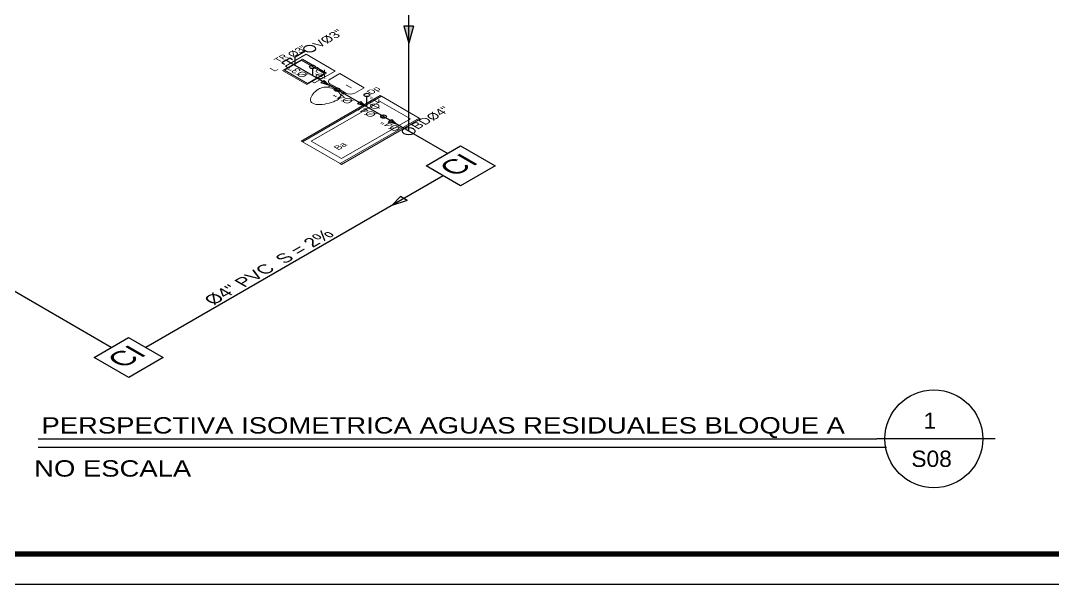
# Model space of a CAD drawing. Header units: feet. Extents: x 1019 to 2236, y -546 to 122.
# Drawn here: x 1090.27 to 1105.06, y -313.27 to -305.19 of the extents above; entities that cross this region are included whole.
import ezdxf
from ezdxf.enums import TextEntityAlignment as Align

# ---------------------------------------------------------------- set-up
doc = ezdxf.new("R2010")
doc.units = ezdxf.units.FT
doc.header["$LTSCALE"] = 0.05
doc.header["$MEASUREMENT"] = 0
for name, color, linetype in [('AGUASNEGRAS', 4, 'Continuous'), ('MARCO', 1, 'Continuous'), ('TEXTO', 2, 'Continuous'), ('textos', 7, 'Continuous'), ('TEXXT', 2, 'Continuous')]:
    doc.layers.add(name, color=color, linetype=linetype)
doc.layers.add('I-FURN', color=8, linetype='Continuous', lineweight=0)
doc.layers.add('P-SANR-FIXT', color=8, linetype='Continuous', lineweight=9)
doc.styles.add('DAMIAN', font='arial.ttf', dxfattribs={"height": 0.12})
doc.styles.add('grd', font='arial.ttf', dxfattribs={"height": 0.15})

msp = doc.modelspace()

# ---------------------------------------------------------------- hatches: boundary and pattern name
at = {"layer": 'AGUASNEGRAS'}
msp.add_hatch(color=256, dxfattribs=at).paths.add_polyline_path([(1095.758, -305.275), (1095.827, -305.515), (1095.896, -305.275)])
at = {"layer": 'AGUASNEGRAS', "ltscale": 3, "extrusion": (0, 0.816497, 0.57735)}
h = msp.add_hatch(color=256, dxfattribs=at)
h.dxf.hatch_style = 1
edge = h.paths.add_edge_path()
edge.add_arc((-1094.446, 140.074), 0.0413, -135, 225)
at = {"layer": 'AGUASNEGRAS', "extrusion": (2.66454e-15, 0.816497, 0.57735)}
for points in [[(-1094.616, 140.41), (-1094.676, 140.519), (-1094.567, 140.459)], [(-1095.141, 140.935), (-1095.201, 141.044), (-1095.092, 140.984)], [(-1095.585, 141.379), (-1095.646, 141.488), (-1095.536, 141.428)]]:
    msp.add_hatch(color=256, dxfattribs=at).paths.add_polyline_path(points)
at = {"layer": 'AGUASNEGRAS', "ltscale": 3, "extrusion": (0, 0.816497, 0.57735)}
h = msp.add_hatch(color=256, dxfattribs=at)
h.dxf.hatch_style = 1
edge = h.paths.add_edge_path()
edge.add_arc((-1094.799, 140.64), 0.0413, -135, 225)
h = msp.add_hatch(color=256, dxfattribs=at)
h.dxf.hatch_style = 1
edge = h.paths.add_edge_path()
edge.add_arc((-1095.227, 140.77), 0.0413, 45, 405, ccw=False)
h = msp.add_hatch(color=256, dxfattribs=at)
h.dxf.hatch_style = 1
edge = h.paths.add_edge_path()
edge.add_arc((-1095.466, 141.308), 0.0413, 45, 405, ccw=False)
h = msp.add_hatch(color=256, dxfattribs=at)
h.dxf.hatch_style = 1
edge = h.paths.add_edge_path()
edge.add_arc((-1095.827, 141.668), 0.091, -135, 225)
at = {"layer": 'AGUASNEGRAS', "extrusion": (-2.66454e-15, 0.816497, 0.57735)}
msp.add_hatch(color=256, dxfattribs=at).paths.add_polyline_path([(-1095.706, 143.292), (-1095.586, 143.51), (-1095.804, 143.39)])

# ---------------------------------------------------------------- linework, layer by layer
at = {"layer": 'AGUASNEGRAS', "ltscale": 3, "extrusion": (0, 0.816497, 0.57735)}
for p, q in [((1095.827, -306.776, -43.416), (1095.827, -284.804, -27.879)), ((1094.348, -305.63, -45.037), (1094.2, -305.715, -44.917)), ((1094.068, -305.761, -44.852), (1094.008, -305.796, -44.803)), ((1094.008, -305.796, -44.803), (1094.046, -305.818, -44.771)), ((1094.068, -305.761, -44.852), (1094.124, -305.729, -44.897)), ((1094.068, -305.761, -44.852), (1096.384, -307.098, -42.961)), ((1094.124, -305.729, -44.897), (1094.162, -305.751, -44.866)), ((1094.2, -305.837, -44.744), (1094.2, -305.715, -44.917)), ((1094.453, -305.983, -44.537), (1094.453, -305.879, -44.684)), ((1095.226, -306.43, -43.906), (1095.226, -306.285, -44.11)), ((1091.565, -309.875, -39.034), (1085.985, -306.654, -43.589)), ((1096.321, -307.415, -42.513), (1092.059, -309.876, -39.033))]:
    msp.add_line(p, q, dxfattribs=at)
at = {"layer": 'AGUASNEGRAS', "extrusion": (0, 0.816497, 0.57735)}
for p, q in [((1094.567, -306.078, -44.404), (1094.616, -306.05, -44.443)), ((1094.567, -306.078, -44.404), (1094.676, -306.113, -44.354)), ((1094.616, -306.05, -44.443), (1094.676, -306.113, -44.354)), ((1095.092, -306.381, -43.975), (1095.141, -306.353, -44.015)), ((1095.092, -306.381, -43.975), (1095.201, -306.416, -43.926)), ((1095.141, -306.353, -44.015), (1095.201, -306.416, -43.926)), ((1095.536, -306.638, -43.612), (1095.585, -306.609, -43.652)), ((1095.536, -306.638, -43.612), (1095.646, -306.672, -43.563)), ((1095.585, -306.609, -43.652), (1095.646, -306.672, -43.563)), ((1096.074, -307.272, -42.715), (1096.567, -306.987, -43.117)), ((1096.567, -306.987, -43.117), (1097.062, -307.273, -42.713)), ((1096.569, -307.558, -42.31), (1096.074, -307.272, -42.715)), ((1097.062, -307.273, -42.713), (1096.569, -307.558, -42.31)), ((1095.706, -307.714, -42.09), (1095.586, -307.84, -41.912)), ((1095.804, -307.77, -42.011), (1095.706, -307.714, -42.09)), ((1095.804, -307.77, -42.011), (1095.586, -307.84, -41.912)), ((1091.318, -310.017, -38.832), (1091.811, -309.733, -39.235)), ((1091.811, -309.733, -39.235), (1092.307, -310.019, -38.83)), ((1091.814, -310.303, -38.428), (1091.318, -310.017, -38.832)), ((1092.307, -310.019, -38.83), (1091.814, -310.303, -38.428))]:
    msp.add_line(p, q, dxfattribs=at)
at = {"layer": 'AGUASNEGRAS', "elevation": -32.072}
for points in [[(1095.896, -305.275), (1095.758, -305.275), (1095.827, -305.515)], [(1095.896, -305.275), (1095.827, -305.515)]]:
    msp.add_lwpolyline(points, dxfattribs=at)
at = {"layer": 'AGUASNEGRAS', "ltscale": 3, "extrusion": (0, 0.816497, 0.57735)}
for centre, radius in [((-1094.407, 139.624, -275.548), 0.0837), ((-1094.446, 140.074, -275.548), 0.0413), ((-1094.799, 140.64, -275.548), 0.0413), ((-1095.227, 140.77, -275.548), 0.0413), ((-1095.227, 140.77, -275.548), 0.0413), ((-1095.466, 141.308, -275.548), 0.0413), ((-1095.466, 141.308, -275.548), 0.0413), ((-1095.827, 141.668, -275.548), 0.091)]:
    msp.add_circle(centre, radius, dxfattribs=at)
at = {"layer": 'I-FURN', "extrusion": (-1.67499e-12, -0.816497, -0.57735)}
for p, q in [((1094.302, -305.744, -44.876), (1094.019, -305.907, -44.645)), ((1094.045, -305.901, -44.653), (1094.289, -305.761, -44.852)), ((1094.059, -305.847, -44.73), (1094.356, -305.676, -44.972)), ((1094.289, -305.761, -44.852), (1094.619, -305.952, -44.582)), ((1094.648, -305.944, -44.593), (1094.302, -305.744, -44.876)), ((1094.772, -305.916, -44.633), (1094.356, -305.676, -44.972)), ((1094.019, -305.907, -44.645), (1094.365, -306.107, -44.363)), ((1094.375, -306.092, -44.384), (1094.045, -305.901, -44.653)), ((1094.059, -305.847, -44.73), (1094.091, -305.866, -44.703)), ((1094.365, -306.107, -44.363), (1094.648, -305.944, -44.593)), ((1094.475, -306.087, -44.39), (1094.772, -305.916, -44.633)), ((1094.619, -305.952, -44.582), (1094.375, -306.092, -44.384)), ((1094.437, -306.065, -44.421), (1094.475, -306.087, -44.39))]:
    msp.add_line(p, q, dxfattribs=at)
at = {"layer": 'MARCO'}
msp.add_lwpolyline([(1054.272, -271.268), (1118.772, -271.268), (1118.772, -313.268), (1054.272, -313.268)], close=True, dxfattribs=at)
at = {"layer": 'MARCO', "const_width": 0.075}
msp.add_lwpolyline([(1111.6, -271.702), (1054.706, -271.702), (1054.706, -312.834), (1111.6, -312.834)], close=True, dxfattribs=at)
at = {"layer": 'P-SANR-FIXT', "extrusion": (-1.67494e-12, -0.816497, -0.57735)}
for p, q in [((1094.837, -305.953, -44.58), (1094.702, -306.031, -44.47)), ((1095.187, -306.155, -44.294), (1094.837, -305.953, -44.58)), ((1094.727, -306.118, -44.347), (1094.662, -306.148, -44.305)), ((1094.702, -306.103, -44.367), (1094.727, -306.118, -44.347)), ((1094.727, -306.118, -44.347), (1094.901, -306.218, -44.205)), ((1094.849, -306.256, -44.152), (1094.901, -306.218, -44.205)), ((1094.901, -306.218, -44.205), (1094.926, -306.233, -44.184)), ((1095.052, -306.233, -44.184), (1095.187, -306.155, -44.294)), ((1094.287, -306.92, -43.212), (1095.418, -306.267, -44.136)), ((1095.436, -306.278, -44.121), (1094.305, -306.931, -43.197)), ((1094.43, -306.92, -43.212), (1095.418, -306.35, -44.019)), ((1095.418, -306.267, -44.136), (1095.436, -306.278, -44.121)), ((1095.418, -306.35, -44.019), (1095.85, -306.6, -43.666)), ((1095.976, -306.589, -43.68), (1095.436, -306.278, -44.121)), ((1095.85, -306.6, -43.666), (1094.862, -307.17, -42.859))]:
    msp.add_line(p, q, dxfattribs=at)
at = {"layer": 'P-SANR-FIXT', "extrusion": (-1.67368e-12, -0.816497, -0.57735)}
for p, q in [((1095.976, -306.589, -43.68), (1094.844, -307.242, -42.757)), ((1094.862, -307.253, -42.742), (1095.994, -306.6, -43.666)), ((1095.994, -306.6, -43.666), (1095.976, -306.589, -43.68))]:
    msp.add_line(p, q, dxfattribs=at)
at = {"layer": 'P-SANR-FIXT', "extrusion": (1.67368e-12, -0.816497, -0.57735)}
for p, q in [((1094.287, -306.92, -43.212), (1094.305, -306.931, -43.197)), ((1094.844, -307.242, -42.757), (1094.305, -306.931, -43.197)), ((1094.43, -306.92, -43.212), (1094.862, -307.17, -42.859))]:
    msp.add_line(p, q, dxfattribs=at)
at = {"layer": 'P-SANR-FIXT', "extrusion": (1.67494e-12, -0.816497, -0.57735)}
msp.add_line((1094.862, -307.253, -42.742), (1094.844, -307.242, -42.757), dxfattribs=at)
at = {"layer": 'P-SANR-FIXT', "extrusion": (-1.67494e-12, -0.816497, -0.57735)}
for centre, radius, start, end in [((1094.765, 140.44, 275.548), 0.0889, 135, 225), ((1094.858, 140.926, 275.548), 0.441, 186.4942, 222.291), ((1094.655, 140.741, 275.548), 0.167, 222.291, 253.9404), ((1094.636, 140.676, 275.548), 0.0995, 253.9404, 285.1019), ((1094.593, 140.837, 275.548), 0.266, 285.1019, 314.8981), ((1094.592, 140.837, 275.548), 0.266, 315.1019, 344.8981), ((1094.989, 140.665, 275.548), 0.0889, 45, 135), ((1094.554, 140.891, 275.548), 0.136, 139.781, 186.4942), ((1094.538, 140.875, 275.548), 0.136, 83.5058, 130.219), ((1094.504, 140.572, 275.548), 0.441, 47.709, 83.5058), ((1094.688, 140.774, 275.548), 0.167, 16.0596, 47.709), ((1094.753, 140.793, 275.548), 0.0995, 344.8981, 16.0596), ((1095.436, 141.306, 275.548), 0.00444, 45, 225), ((1095.455, 141.325, 275.548), 0.00444, 45, 225), ((1095.474, 141.345, 275.548), 0.00444, 45, 225)]:
    msp.add_arc(centre, radius, start, end, dxfattribs=at)
at = {"layer": 'TEXXT', "color": 4}
for p in [(1090.515, -311.184), (1104.225, -311.184)]:
    msp.add_line(p, (1102.532, -311.184), dxfattribs=at)
at = {"layer": 'TEXXT', "color": 3}
msp.add_line((1090.515, -311.305), (1102.669, -311.305), dxfattribs=at)
at = {"layer": 'TEXXT', "color": 4}
msp.add_circle((1103.349, -311.184), 0.701, dxfattribs=at)

# ---------------------------------------------------------------- texts
at = {"layer": 'TEXTO', "extrusion": (0, 0.816497, 0.57735), "style": 'grd'}
for p in [(-1096.485, 142.809, -275.548), (-1091.73, 147.564, -275.548)]:
    msp.add_text('CI', height=0.36, rotation=225, dxfattribs=at).set_placement(p)
at = {"layer": 'textos', "color": 7, "style": 'DAMIAN', "width": 1.2}
for s, height, p in [('PERSPECTIVA ISOMETRICA AGUAS RESIDUALES BLOQUE A', 0.23447, (1090.564, -311.108)), ('NO ESCALA', 0.2345, (1090.46, -311.725))]:
    msp.add_text(s, height=height, dxfattribs=at).set_placement(p)
at = {"layer": 'TEXXT', "extrusion": (0, 0.816497, 0.57735), "style": 'DAMIAN'}
for s, height, rotation, p in [('"', 0.158, 225, (-1094.86, 139.297, -275.548)), ('VØ', 0.1584, 225, (-1094.547, 139.61, -275.548)), ('3', 0.158, 225, (-1094.773, 139.384, -275.548)), (' Ø3"', 0.132, 225, (-1094.132, 139.88, -275.548)), (' TR', 0.11, 225, (-1093.933, 140.002, -275.548)), (' L', 0.11, 225, (-1093.871, 140.227, -275.548)), (' Ø3"', 0.132, 315, (-1094.432, 140.302, -275.548)), (' Ø2"', 0.132, 270, (-1094.627, 140.428, -275.548)), (' I', 0.11, 225, (-1094.961, 140.644, -275.548)), (' Dp', 0.11, 225, (-1095.261, 140.797, -275.548)), (' Ø4"', 0.132, 315, (-1095.081, 140.952, -275.548)), (' Ø2"', 0.132, 270, (-1095.406, 141.172, -275.548)), (' Ø4"', 0.132, 315, (-1095.413, 141.284, -275.548)), (' BDØ4"', 0.1584, 225, (-1095.91, 141.677, -275.548)), (' Ø4"', 0.132, 315, (-1095.76, 141.63, -275.548)), (' Ba', 0.11, 225, (-1094.788, 142.176, -275.548)), ('Ø4" PVC  S = 2%%%', 0.22589, 225.0552, (-1093.029, 145.993, -275.548))]:
    msp.add_text(s, height=height, rotation=rotation, dxfattribs=at).set_placement(p)
at = {"layer": 'TEXXT', "style": 'DAMIAN'}
for s, height, p in [('1', 0.233, (1103.291, -311.04)), ('S08', 0.2333, (1103.316, -311.586))]:
    msp.add_text(s, height=height, dxfattribs=at).set_placement(p, align=Align.CENTER)

doc.saveas('drawing.dxf')
